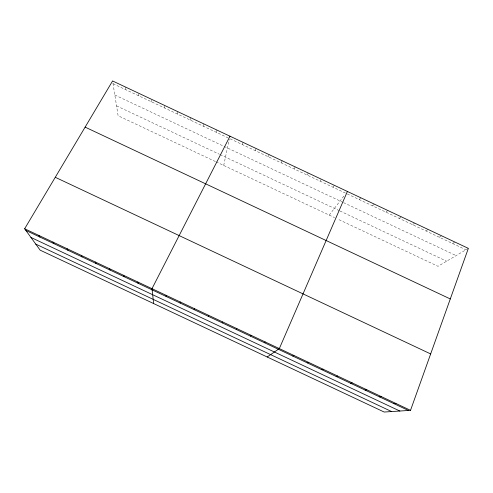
<?xml version="1.0" encoding="UTF-8"?>
<svg xmlns="http://www.w3.org/2000/svg" width="493" height="493" viewBox="0 0 493 493"><rect width="100%" height="100%" fill="white"/><g stroke="black" fill="none" stroke-linecap="round" stroke-linejoin="round"><path stroke-width="0.37" stroke-dasharray="2.46 1.85" d="M177.726 114.16L177.807 111.652M190.668 120.249L190.853 117.79M203.609 126.337L203.899 123.928M216.55 132.426L216.945 130.066M223.686 165.438L229.331 139.248M242.433 144.609L243.031 142.341M255.368 150.698L256.077 148.485M268.309 156.786L269.123 154.623M281.25 162.875L282.169 160.761M294.192 168.963L295.208 166.899M307.133 175.052L308.254 173.037M320.074 181.141L320.992 179.668M333.015 187.235L334.346 185.313M329.244 215.108L344.595 195.092M359.286 199.597L360.833 197.773M372.622 205.871L374.267 204.102M385.951 212.144L387.708 210.425M399.287 218.417L401.148 216.747M412.616 224.691L414.588 223.07M425.952 230.964L428.029 229.399M439.281 237.238L441.469 235.722M452.617 243.511L454.91 242.045M468.35 248.373L438.006 266.288L337.304 218.898M113.026 83.711L228.13 137.88M230.169 138.841L345.957 193.324M347.288 193.952L465.953 249.791M114.82 94.995L342.789 202.272M343.467 202.592L456.111 255.596M116.551 105.872L219.422 154.278M220.094 154.599L339.252 210.665M339.942 210.992L446.633 261.198M215.404 161.538L118.123 115.763L112.589 80.963M216.094 161.864L334.618 217.635M125.629 87.101L125.962 89.8M138.73 93.898L138.903 95.895M151.752 100.03L151.844 101.983M164.767 105.514L164.785 108.072"/><path stroke-width="0.74" d="M180.173 303.066L180.284 301.993M194.199 309.666L194.433 308.655M410.521 410.336L468.35 248.373L112.589 80.963L24.65 228.758L40.143 250.154L384.158 412.037L410.521 410.336L24.65 228.758M208.225 316.272L208.582 315.31M347.392 191.45L279.328 348.6L267.194 357M229.991 136.204L151.986 288.682L153.668 303.577M222.251 322.872L222.731 321.972M236.276 329.472L236.88 328.628M250.308 336.072L251.029 335.283M264.334 342.672L265.179 341.945M292.811 356.069L293.902 355.459M307.262 362.873L308.482 362.318M321.713 369.67L323.057 369.177M336.164 376.473L337.637 376.042M350.615 383.271L352.212 382.901M365.066 390.074L366.792 389.76M379.518 396.871L381.366 396.618M393.969 403.675L395.947 403.477M85.123 127.12L450.288 298.949M55.271 177.295L430.66 353.937M25.883 230.465L408.42 410.472M30.93 237.435L399.835 411.026M35.767 244.109L391.608 411.556M38.799 235.42L39.908 237.065M52.948 242.075L53.94 243.665M67.097 248.731L67.966 250.265M81.246 255.392L81.992 256.865M95.395 262.048L96.018 263.465M109.545 268.71L110.044 270.065M123.688 275.365L124.07 276.665M137.837 282.021L138.095 283.265M166.135 295.338L166.147 296.466"/></g></svg>
